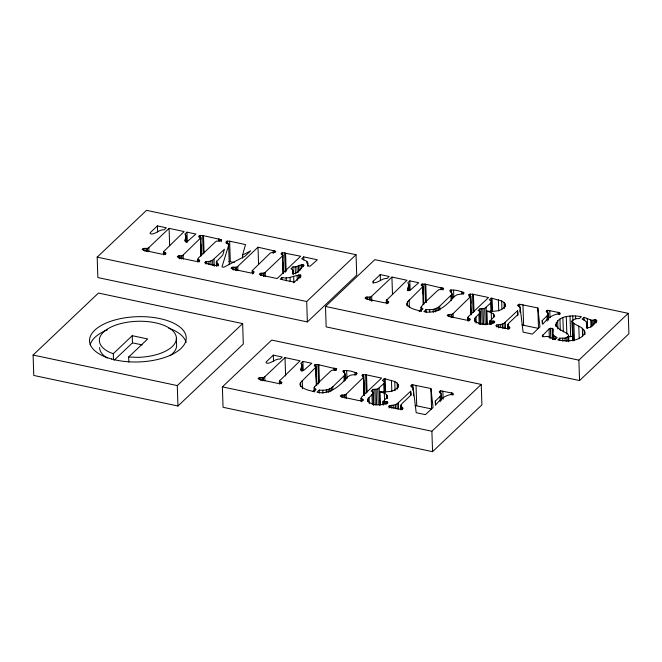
<?xml version="1.0" encoding="UTF-8"?>
<svg xmlns="http://www.w3.org/2000/svg" width="662" height="662" viewBox="0 0 662 662"><rect width="100%" height="100%" fill="white"/><g stroke="black" fill="none" stroke-linecap="round" stroke-linejoin="round"><path stroke-width="0.99" d="M572.762 340.93L572.125 320.731L575.319 318.72L579.432 318.538L581.41 316.659C572.969 315.211 556.378 314.93 555.848 326.424M552.472 332.705L553.076 328.666L550.412 328.261L549.046 328.923L542.137 336.031L543.974 336.735L547.673 336.412L555.195 339.482L557.156 337.62L553.73 335.51L552.472 332.705L552.671 338.828M186.121 237.261L186.179 235.788L184.888 234.141L186.974 232.163L195.902 234.05L187.487 241.39L184.607 240.811L186.121 237.261L186.287 242.366M302.112 365.035L300.54 370.05L303.411 370.629L311.835 363.297L302.906 361.402L300.821 363.38L302.112 365.035L302.311 371.159M409.017 284.486L407.444 289.501L410.324 290.08L418.748 282.74L409.811 280.853L407.726 282.831L409.017 284.486L409.224 290.61M380.038 391.664C386.136 391.921 395.893 392.657 398.565 385.598L397.175 383.05L394.759 381.511L384.291 378.647L382.379 380.46L384.539 381.9L383.753 383.612L377.762 388.999L373.02 389.372L371.175 391.126L372.574 391.689L373.368 393.046L368.13 398.615L367.567 400.601C371.854 406.385 381.767 405.458 387.742 402.877L387.791 402.165L386.947 401.627L382.868 401.718L386.666 397.903L387.477 396.257C386.633 393.154 382.504 392.823 380.038 391.664L380.485 404.929M486.951 311.107C493.049 311.363 502.806 312.108 505.478 305.05L504.088 302.501L501.672 300.962L491.204 298.09L489.292 299.903L491.452 301.342L490.666 303.055L484.667 308.442L479.933 308.823L478.088 310.569L479.478 311.132L480.281 312.489L475.035 318.058L474.48 320.052C478.758 325.836 488.68 324.901 494.655 322.32L494.696 321.608L493.852 321.07L489.772 321.169L493.579 317.355L494.382 315.7C493.546 312.596 489.417 312.265 486.951 311.107L487.389 324.38M307.78 263.037L307.615 265.793L310.081 266.215L317.363 259.777L303.676 256.881L301.665 258.792L306.87 261.358L307.78 263.037L307.88 266.099M242.532 255.143L245.511 244.559L229.623 241.191L226.785 241.233L226.098 242.333L228.572 243.69L228.647 245.263L221.985 266.877L223.789 267.258L244.99 256.244L250.708 250.815L242.532 255.143L242.631 258.205M586.499 326.052L586.954 324.132L586.416 322.154L584.819 320.474L582.113 319.109L584.008 317.305L591.72 320.317L595.022 319.854L596.851 320.516C594.269 323.147 590.852 329.486 586.35 327.185L586.499 326.052L586.573 328.095M344.885 375.031L344.745 373.087L342.842 371.49L343.098 370.877C347.533 369.909 353.309 371.456 357.298 373.459L355.941 374.378L350.405 375.213L347.616 376.877C340.011 385.913 329.709 395.024 316.941 392.218L319.2 390.075C323.883 390.597 329.188 390.158 332.779 386.774L344.885 375.031L345.051 380.137M451.79 294.474L451.658 292.538L449.746 290.941L450.003 290.328C454.438 289.36 460.214 290.908 464.211 292.91L462.846 293.82L457.31 294.664L454.521 296.319C446.916 305.364 436.622 314.475 423.854 311.661L426.113 309.526C430.788 310.048 436.093 309.609 439.684 306.216L451.79 294.474L451.931 298.562M216.366 261.846L222.804 254.986L224.41 249.284L212.601 260.216L208.927 261.515L205.46 261.887L204.599 262.632L206.503 263.592L215.026 265.396L217.906 265.437L218.592 264.601L216.366 261.846L216.499 265.925M373.186 281.276L372.938 282.161L374.071 282.765C378.738 282.782 382.131 277.999 387.08 278.454L389.165 276.476L380.236 274.589L373.186 281.276L373.26 283.319M400.783 405.698L401.966 403.646L411.201 394.883L410.639 391.242L397.051 403.894L393.758 405.127L389.885 405.516L388.867 406.327L391.259 407.42L399.103 409.083L402.347 409.166L403.1 408.38L400.783 405.698L400.915 409.778M507.696 325.141L508.879 323.089L518.114 314.334L517.552 310.693L503.964 323.346L500.671 324.579L496.79 324.959L495.78 325.77L498.172 326.863L506.016 328.526L509.26 328.617L510.013 327.831L507.696 325.141L507.828 329.221M293.059 271.064L292.604 273.133C297.511 275.45 300.656 267.613 304.032 265.371L303.775 264.941C300.085 263.815 296.882 267.754 292.96 266.844L290.966 268.747L292.885 270.129L293.158 274.126M441.14 395.363L441.016 393.418L439.22 391.904L440.735 390.845L452.725 393.22L453.28 394.337C445.931 394.428 440.354 399.178 435.811 404.838L435.298 401.147L441.14 395.363L441.314 400.469M548.053 314.806L547.929 312.869L546.133 311.355L547.648 310.296L559.63 312.663L560.184 313.78C552.836 313.879 547.267 318.629 542.724 324.281L542.211 320.59L548.053 314.806L548.219 319.912M314.21 391.854L314.069 387.767L316.378 384.68L330.834 370.96L332.125 370.215L335.609 370.058L336.685 368.999L317.983 364.597L314.516 364.928L314.285 365.54L316.229 366.847L316.841 385.218M421.115 311.297L420.982 307.218L423.283 304.123L437.748 290.411L439.03 289.658L442.522 289.501L443.59 288.45L424.888 284.048L421.429 284.37L421.197 284.991L423.142 286.298L423.754 304.669M316.229 366.847L300.507 382.578L299.886 384.167L300.267 385.499C303.544 389.504 309.063 390.406 313.821 391.556L316.08 389.413L314.069 387.767M406.865 305.654L407.411 302.021L423.142 286.298M197.864 262.185L198.228 258.205L215.481 241.837L216.772 241.092L220.264 240.927L221.191 240.447L221.191 239.677L202.63 235.473L199.188 235.788L198.939 236.417L200.876 237.724L201.455 255.077M467.918 320.822L468.274 316.734L488.523 297.519L472.527 294.135L469.085 294.449L468.837 295.07L470.781 296.386L471.394 314.756M163.448 251.792L184.152 231.559L169.083 228.365L148.826 247.58L147.353 248.391L143.331 248.424L142.09 249.342L144.399 250.443L161.785 254.125L165.773 253.885L165.98 253.215L163.448 251.792L163.547 254.862M279.381 381.039L300.085 360.807L285.008 357.612L264.759 376.827L263.286 377.63L259.264 377.663L258.023 378.59L260.332 379.69L277.717 383.372L281.706 383.132L281.913 382.462L279.381 381.039L279.48 384.101M386.285 300.49L406.998 280.258L391.921 277.064L371.672 296.27L370.19 297.081L366.169 297.114L364.936 298.041L367.236 299.133L384.622 302.815L388.611 302.584L388.817 301.913L386.285 300.49L386.393 303.552M361.005 401.371L361.361 397.283L381.61 378.076L365.623 374.692L362.18 374.998L361.932 375.627L363.868 376.935L364.481 395.313M568.203 340.814L568.062 336.726L568.641 335.593L568.062 334.368C564.156 330.942 557.288 329.941 555.782 324.38M197.764 259.123L199.701 260.431L199.452 261.06L196.01 261.374L179.104 257.791L177.234 256.798L178.376 255.921L181.868 255.755L183.159 255.011L200.876 237.724M252.222 270.659L269.947 253.372L271.238 252.627L274.73 252.462L275.649 251.982L275.69 251.212L258.006 247.207L237.757 266.414L236.268 267.241L232.263 267.258L231.021 268.176L233.33 269.277L250.476 272.91L253.364 272.934L254.167 271.966L252.222 270.659L252.288 272.703M282.442 256.02L282.914 255.102L280.978 253.786L282.55 252.669L300.656 256.235L277.13 278.553L261.134 275.169L259.272 274.176L260.414 273.29L263.906 273.133L265.189 272.388L282.442 256.02L283.022 273.373M360.906 398.309L363.438 399.732L363.231 400.402L359.276 400.642L342.097 397.001L340.227 396.008L341.369 395.131L344.861 394.974L346.152 394.221L363.868 376.935M467.819 317.76L470.351 319.175L470.136 319.845L466.189 320.094L449.002 316.453L447.14 315.46L448.282 314.574L451.774 314.417L453.056 313.672L470.781 296.386M97.182 257.146L146.525 210.334L356.04 254.713L356.719 275.127L307.375 321.931L97.86 277.56L97.182 257.146L306.696 301.524L356.04 254.713M157.399 225.899L150.348 232.585L150.1 233.471L151.234 234.067C155.893 234.091 159.294 229.309 164.242 229.764L166.328 227.786L157.399 225.899L157.606 232.023M33.1 355.047L98.448 293.059L242.64 323.594L243.318 344.008L177.97 405.996L33.779 375.453L33.1 355.047L177.292 385.582L242.64 323.594M113.5 359.797L113.293 353.673L132.235 335.7L147.684 338.969L128.643 357.033L128.817 362.139M114.261 360.12L132.474 342.842L132.235 335.7M282.045 277.436L280.183 279.198L294.309 282.194L300.399 276.418L300.705 275.094C294.598 274.887 288.574 279.488 282.045 277.436L282.12 279.48M222.374 386.873L271.718 340.069L481.233 384.44L481.911 404.854L432.567 451.666L223.053 407.287L222.374 386.873L431.889 431.252L481.233 384.44M273.332 355.138L266.281 361.824L266.033 362.718L267.167 363.314C271.825 363.339 275.227 358.556 280.175 359.011L282.26 357.033L273.332 355.138L273.53 361.262M325.489 306.473L374.833 259.661L628.221 313.333L628.9 333.747L579.556 380.559L326.167 326.887L325.489 306.473L578.878 360.145L628.221 313.333M312.878 391.556L315.013 389.529M419.079 311.678L421.214 309.651M568.062 336.726L565.009 338.108L559.738 338.166L557.776 340.028C566.655 341.211 579.73 342.105 584.819 333.11C584.596 326.391 575.336 326.217 572.117 321.542M518.536 304.429L517.494 305.422L519.893 307.011L520.2 308.136L523.096 332.142L532.364 334.111L539.969 326.896L537.825 307.962L519.711 304.272L518.536 304.429L518.611 306.473M411.632 384.986L410.589 385.971L412.98 387.56L413.295 388.685L416.183 412.699L425.451 414.66L433.056 407.453L430.912 388.52L412.798 384.821L411.632 384.986L411.698 387.022M567.888 336.908L573.408 336.321M128.643 357.033L138.035 357.356A38.528 18.031 -1.9 0 0 175.033 333.615A38.528 18.031 -1.9 0 0 118.473 324.239A38.528 18.031 -1.9 0 0 110.753 352.829L113.293 353.673M228.92 261.507L234.274 262.45M522.012 324.951L538.504 328.377L537.825 307.962M415.099 405.508L431.591 408.934L430.912 388.52M132.474 342.842L142.131 344.894M420.982 307.218L422.985 308.864L420.726 310.999C415.968 309.849 410.457 308.955 407.18 304.95L406.799 303.61M383.265 401.966L383.447 405.028M596.553 320.16L596.619 322.204M595.841 319.912L595.941 322.973M595.022 319.854L595.13 322.915M594.137 319.994L594.277 324.074M592.895 320.309L593.061 325.414M591.72 320.317L591.919 326.44M590.736 319.953L590.976 327.094M587.277 318.306L587.616 328.517M586.954 324.132L587.086 328.211M586.416 322.154L586.482 324.198M584.786 331.687L584.885 334.749M584.008 317.305L584.116 320.367M584.149 330.255L584.281 334.343M582.328 328.302L582.601 336.47M578.803 326.143L579.209 338.39M578.878 360.145L579.556 380.559M575.543 315.956L575.65 319.018M573.871 323.337L574.451 340.69M572.729 315.906L572.903 321.012M572.688 322.394L573.3 340.764M572.125 320.731L572.771 340.119M569.999 316.064L570.677 336.47M568.641 335.593L568.84 341.716M566.283 316.643L566.854 333.987M566.746 337.595L566.887 341.683M565.009 338.108L565.108 341.17M562.874 317.661L563.345 331.952M562.717 338.29L562.816 341.352M559.936 319.059L560.309 330.28M559.63 312.663L559.696 314.707M559.738 338.166L559.804 340.21M558.265 312.298L558.331 314.334M557.644 320.764L557.917 328.931M556.221 322.576L556.353 326.664M555.12 336.693L555.228 339.755M553.73 335.51L553.862 339.598M552.985 329.593L553.093 332.655M552.878 334.178L553.043 339.283M552.505 331.157L552.778 339.325M552.116 328.211L552.489 339.44M550.412 328.261L550.751 338.464M549.774 310.495L550.014 317.644M549.046 328.923L549.352 338.108M548.368 313.788L548.566 319.912M547.929 312.869L548.062 316.949M547.648 310.296L547.714 312.34M547.813 315.402L547.879 317.437M546.92 310.461L546.986 312.505M546.986 316.064L547.151 321.169M542.774 334.873L542.84 336.917M542.211 320.59L542.31 323.652M522.955 304.818L523.634 325.232M520.2 308.136L520.34 312.216M519.993 310.073L520.067 312.108M519.711 304.272L519.811 307.333M517.552 310.693L517.717 315.791M508.946 326.887L509.012 328.931M507.977 324.181L508.118 329.097M505.147 303.75L505.247 306.812M505.28 322.328L505.478 328.451M504.088 302.501L504.287 308.624M503.964 323.346L504.13 328.443M501.672 300.962L501.945 309.121M502.425 324.09L502.557 328.17M500.671 324.579L500.77 327.64M498.37 299.77L498.743 310.999M498.693 324.794L498.792 327.856M496.79 324.959L496.856 327.003M494.142 314.855L494.208 316.891M493.852 321.07L493.918 323.114M493.471 314.028L493.571 317.09M492.089 298.281L492.528 311.545M492.834 321.029L492.9 323.064M491.452 301.342L491.792 311.554M491.204 298.09L491.643 311.363M491.535 321.26L491.634 324.322M491.221 312.638L491.461 319.779M490.666 303.055L490.931 311.223M490.707 321.434L490.807 324.496M490.012 320.739L490.112 323.801M489.772 321.169L489.88 324.231M486.098 307.391L486.669 324.736M484.667 308.442L485.213 324.777M483.028 308.922L483.541 324.231M481.696 308.972L482.201 324.289M480.198 311.843L480.604 324.09M479.933 308.823L480.066 312.903M479.958 313.167L480.331 324.397M478.874 314.235L479.214 324.446M475.978 316.982L476.185 323.106M475.035 318.058L475.175 322.146M474.538 319.084L474.604 321.12M473.413 294.325L473.984 311.67M472.527 294.135L473.14 312.505M470.591 296.113L470.823 303.262M471.03 309.386L471.195 314.483M470.409 293.953L470.715 303.146M471.021 312.332L471.087 314.367M470.31 297.304L470.889 314.657M469.631 294.118L469.697 296.162M469.085 294.449L469.151 296.485M469.457 318.604L469.524 320.648M468.274 316.734L468.373 319.796M468.108 318.066L468.208 321.128M463.284 292.207L463.35 294.251M461.902 291.884L461.968 293.928M453.586 290.122L453.818 297.263M453.056 313.672L453.197 317.752M452.038 293.473L452.204 298.57M451.285 289.857L451.393 292.918M451.774 314.417L451.873 317.479M450.921 295.558L451.095 300.664M450.549 289.997L450.615 292.033M451.186 314.524L451.285 317.586M452.725 393.22L452.791 395.255M449.639 314.467L449.713 316.51M451.36 392.847L451.426 394.891M448.282 314.574L448.348 316.618M442.952 287.953L443.019 289.989M441.802 287.631L441.868 289.666M440.917 287.44L440.983 289.484M442.87 391.052L443.135 399.219M439.684 306.216L439.825 310.304M441.455 394.337L441.62 399.443M438.327 307.325L438.426 310.387M440.735 390.845L440.834 393.907M440.007 391.019L440.081 393.054M440.073 396.621L440.238 401.718M436.788 308.219L436.887 311.281M435.083 308.906L435.182 311.968M433.196 309.386L433.296 312.447M435.298 401.147L435.431 405.227M429.696 309.742L429.762 311.785M431.889 431.252L432.567 451.666M425.774 284.23L426.386 302.6M426.113 309.526L426.212 312.588M424.888 284.048L425.501 302.418M422.952 286.025L423.183 293.167M423.357 298.272L423.523 303.378M422.77 283.866L423.076 293.051M423.349 301.218L423.415 303.262M422.67 287.217L423.25 304.57M421.992 284.031L422.058 286.075M421.346 308.012L421.446 311.074M416.042 385.367L416.721 405.781M409.811 280.853L410.117 290.039M413.295 388.685L413.361 390.729M413.427 392.765L413.527 395.826M412.798 384.821L413.088 390.621M408.768 288.731L408.835 290.775M409.157 300.035L409.397 307.176M408.214 287.531L408.313 290.593M407.502 288.599L407.569 290.643M410.639 391.242L410.771 395.33M407.411 302.021L407.552 306.109M402.041 407.444L402.107 409.48M401.064 404.73L401.238 409.836M398.234 384.308L398.334 387.369M398.367 402.885L398.574 409.008M397.175 383.05L397.382 389.173M397.051 403.894L397.225 409M391.921 277.064L392.492 294.416M394.759 381.511L395.065 390.696M395.512 404.647L395.653 408.727M393.758 405.127L393.857 408.189M391.457 380.319L391.83 391.548M391.78 405.351L391.887 408.413M387.932 301.334L387.998 303.378M386.749 299.464L386.881 303.544M386.583 300.805L386.682 303.866M389.885 405.516L389.951 407.56M389.066 405.914L389.132 407.957M387.477 396.257L387.543 398.301M387.229 395.404L387.336 398.466M386.947 401.627L387.013 403.663M386.558 394.585L386.691 398.665M385.176 378.829L385.615 392.103M385.921 401.577L386.029 404.639M384.539 381.9L384.879 392.103M384.291 378.647L384.738 391.912M384.316 393.187L384.548 400.328M384.63 401.809L384.696 403.853M380.236 274.589L380.443 280.713M383.753 383.612L384.026 391.772M382.868 401.718L382.967 404.78M379.185 387.94L379.765 405.293M377.762 388.999L378.267 404.308M376.124 389.471L376.628 404.78M371.672 296.27L371.837 301.375M374.783 389.529L375.288 404.838M370.19 297.081L370.298 300.143M373.294 392.392L373.782 405.293M373.02 389.372L373.426 404.945M369.504 297.18L369.603 300.242M371.97 394.792L372.267 403.977M367.724 297.056L367.791 299.1M366.169 297.114L366.243 299.15M369.073 397.539L369.272 403.663M368.13 398.615L368.229 401.677M367.625 399.633L367.7 401.677M366.5 374.874L367.079 392.227M365.623 374.692L366.227 393.062M363.777 379.731L364.257 394.022M363.504 374.51L363.57 376.554M363.769 382.677L364.15 393.907M363.397 377.861L363.976 395.206M362.726 374.675L362.793 376.711M362.544 399.153L362.611 401.197M361.204 398.623L361.303 401.685M356.371 372.764L356.446 374.8M354.989 372.441L355.097 375.503M346.673 370.679L346.946 378.838M346.152 394.221L346.284 398.309M345.125 374.022L345.332 380.145M344.745 373.087L344.885 377.175M344.381 370.406L344.48 373.467M344.861 394.974L344.96 398.036M344.017 376.115L344.182 381.213M343.636 370.546L343.71 372.59M344.273 395.073L344.339 397.117M342.734 395.024L342.8 397.059M341.369 395.131L341.435 397.175M336.039 368.502L336.114 370.546M334.889 368.18L334.955 370.224M334.004 367.989L334.078 370.033M332.779 386.774L332.878 389.835M331.414 387.874L331.513 390.936M329.883 388.776L329.982 391.838M328.17 389.463L328.269 392.525M326.283 389.935L326.349 391.978M322.783 390.29L322.882 393.352M318.861 364.787L319.44 382.139M319.2 390.075L319.299 393.137M317.983 364.597L318.621 383.993M316.105 368.618L316.618 383.927M315.865 364.423L315.964 367.484M316.097 371.564L316.502 383.811M315.757 367.766L316.337 385.118M315.079 364.588L315.145 366.624M314.483 386.649L314.657 391.747M314.433 388.569L314.541 391.631M306.87 261.358L306.936 263.393M306.696 301.524L307.375 321.931M303.676 256.881L303.784 259.943M302.964 264.643L303.031 266.687M301.458 264.618L301.591 268.698M300.705 275.094L300.78 277.13M299.845 265.321L300.01 270.427M299.977 274.854L300.076 277.916M302.906 361.402L303.213 370.588M302.244 380.584L302.517 388.751M298.421 266.016L298.62 272.14M298.653 274.804L298.794 278.884M301.69 364.183L301.822 368.262M301.301 368.089L301.4 371.15M296.932 266.472L297.139 272.595M297.122 275.351L297.296 280.456M300.507 382.578L300.639 386.658M295.178 266.736L295.418 273.878M293.68 276.708L293.878 282.831M292.96 266.844L293.2 273.994M292.918 271.155L293.018 274.217M290.03 277.469L290.171 281.549M285.545 253.041L286.158 271.412M286.183 277.75L286.282 280.812M284.66 252.851L285.305 272.239M282.914 255.102L283.526 273.472M282.55 252.669L282.823 257.89M282.997 262.996L283.295 272.181M281.764 252.834L281.838 254.878M285.008 357.612L285.62 375.983M281.019 381.891L281.085 383.927M279.67 381.353L279.745 383.397M274.002 250.592L274.068 252.636M273.083 250.402L273.183 253.463M265.189 272.388L265.33 276.468M263.906 273.133L264.006 276.195M263.319 273.24L263.418 276.302M261.78 273.183L261.846 275.227M264.759 376.827L264.891 380.907M260.414 273.29L260.48 275.334M263.286 377.63L263.385 380.691M262.591 377.737L262.698 380.799M258.006 247.207L258.585 264.56M260.82 377.613L260.919 380.675M259.264 377.663L259.33 379.707M253.488 271.428L253.563 273.472M252.421 270.932L252.52 273.994M237.757 266.414L237.89 270.493M236.268 267.241L236.367 270.303M235.589 267.324L235.697 270.386M233.818 267.2L233.918 270.262M232.263 267.258L232.329 269.293M229.623 241.191L230.302 261.606M228.572 243.69L229.292 264.659M227.554 241.042L227.654 244.104M226.785 241.233L226.851 243.268M226.23 241.572L226.296 243.616M221.191 239.677L221.257 241.721M219.536 239.056L219.602 241.1M218.65 238.866L218.725 240.91M218.038 263.997L218.112 266.041M217.202 263.344L217.268 265.379M216.598 261.01L216.764 266.116M216.548 262.657L216.656 265.719M214.016 259.148L214.256 266.29M212.601 260.216L212.775 265.321M210.905 261.01L211.037 265.09M208.927 261.515L209.026 264.577M206.66 261.747L206.734 263.79M205.46 261.887L205.526 263.923M203.507 235.664L204.086 253.016M202.63 235.473L203.234 253.844M200.685 237.451L200.751 239.495M200.925 244.601L201.265 254.804M200.512 235.3L200.644 239.379M200.917 247.547L201.19 255.706M200.404 238.643L200.983 255.995M199.734 235.457L199.8 237.501M199.188 235.788L199.254 237.823M199.03 259.893L199.096 261.929M197.955 259.396L198.021 261.432M186.974 232.163L187.313 242.366M186.179 235.788L186.378 241.911M185.757 234.936L185.964 241.059M185.377 238.841L185.476 241.903M183.159 255.011L183.291 259.09M181.868 255.755L181.967 258.817M181.28 255.863L181.38 258.925M179.741 255.805L179.841 258.867M178.376 255.921L178.442 257.957M176.382 338.249L176.622 345.39A38.528 18.031 -1.9 0 1 170.026 355.734M177.292 385.582L177.97 405.996M169.083 228.365L169.654 245.718M165.086 252.644L165.161 254.688M163.746 252.106L163.812 254.15M148.826 247.58L148.967 251.659M147.353 248.391L147.452 251.452M146.666 248.49L146.765 251.552M144.887 248.366L144.986 251.428M143.331 248.424L143.397 250.459M90.148 344.803A48.376 22.64 -1.9 0 1 107.55 329.701M168.603 328.095A48.376 22.64 -1.9 0 1 186.113 342.494M107.211 358.034A38.528 18.031 -1.9 0 1 99.598 347.542M111.464 358.978A48.376 22.64 -1.9 0 0 186.154 339.292A48.376 22.64 -1.9 0 0 115.991 319.688A48.376 22.64 -1.9 0 0 111.464 358.978"/></g></svg>
